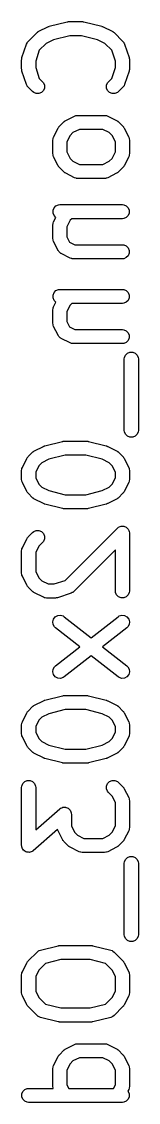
# Model space of a CAD drawing. Header units: inches. Extents: x 1.92 to 4.62, y -4.26 to -2.08.
# Drawn here: x 2.7783 to 2.8274, y -3.76 to -3.306 of the extents above; entities that cross this region are included whole.
import ezdxf

# ---------------------------------------------------------------- set-up
doc = ezdxf.new("R2010")
doc.units = ezdxf.units.IN
doc.header["$MEASUREMENT"] = 0
doc.layers.add('BLACK', color=250, linetype='CONTINUOUS')

msp = doc.modelspace()

# ---------------------------------------------------------------- linework, layer by layer
at = {"layer": 'BLACK', "linetype": 'CONTINUOUS'}
for p, q in [((2.7856, -3.31009), (2.78935, -3.30821)), ((2.78935, -3.30821), (2.78939, -3.3082)), ((2.78939, -3.3082), (2.7894, -3.30818)), ((2.7894, -3.30818), (2.78965, -3.3081)), ((2.78965, -3.3081), (2.78989, -3.30801)), ((2.78989, -3.30801), (2.78991, -3.30801)), ((2.78991, -3.30801), (2.78995, -3.30799)), ((2.78995, -3.30799), (2.79745, -3.30612)), ((2.79745, -3.30612), (2.79755, -3.3061)), ((2.79755, -3.3061), (2.79759, -3.30608)), ((2.79759, -3.30608), (2.79781, -3.30606)), ((2.79781, -3.30606), (2.79802, -3.30603)), ((2.79802, -3.30603), (2.79806, -3.30604)), ((2.79806, -3.30604), (2.79816, -3.30603)), ((2.79816, -3.30603), (2.80379, -3.30603)), ((2.80379, -3.30603), (2.80389, -3.30604)), ((2.80389, -3.30604), (2.80393, -3.30603)), ((2.80393, -3.30603), (2.80415, -3.30606)), ((2.80415, -3.30606), (2.80437, -3.30608)), ((2.80437, -3.30608), (2.80441, -3.3061)), ((2.80441, -3.3061), (2.80451, -3.30612)), ((2.80451, -3.30612), (2.812, -3.30799)), ((2.812, -3.30799), (2.81205, -3.30801)), ((2.81205, -3.30801), (2.81207, -3.30801)), ((2.81207, -3.30801), (2.81231, -3.3081)), ((2.81231, -3.3081), (2.81255, -3.30818)), ((2.81255, -3.30818), (2.81257, -3.3082)), ((2.81257, -3.3082), (2.81261, -3.30821)), ((2.81261, -3.30821), (2.81636, -3.31009)), ((2.78108, -3.31439), (2.78483, -3.31064)), ((2.78483, -3.31064), (2.78505, -3.31046)), ((2.78505, -3.31046), (2.78511, -3.3104)), ((2.78511, -3.3104), (2.78519, -3.31034)), ((2.78519, -3.31034), (2.78528, -3.31027)), ((2.78528, -3.31027), (2.78535, -3.31024)), ((2.78535, -3.31024), (2.7856, -3.31009)), ((2.7917, -3.31364), (2.78867, -3.31516)), ((2.79853, -3.31193), (2.7917, -3.31364)), ((2.80343, -3.31193), (2.79853, -3.31193)), ((2.81026, -3.31364), (2.80343, -3.31193)), ((2.81329, -3.31516), (2.81026, -3.31364)), ((2.81636, -3.31009), (2.81661, -3.31024)), ((2.81661, -3.31024), (2.81668, -3.31027)), ((2.81668, -3.31027), (2.81676, -3.31034)), ((2.81676, -3.31034), (2.81685, -3.3104)), ((2.81685, -3.3104), (2.8169, -3.31046)), ((2.8169, -3.31046), (2.81713, -3.31064)), ((2.81713, -3.31064), (2.82088, -3.31439)), ((2.77849, -3.32117), (2.78037, -3.31555)), ((2.78037, -3.31555), (2.7806, -3.31502)), ((2.7806, -3.31502), (2.78067, -3.31494)), ((2.78067, -3.31494), (2.78071, -3.31484)), ((2.78071, -3.31484), (2.78108, -3.31439)), ((2.78575, -3.31807), (2.78424, -3.32258)), ((2.78867, -3.31516), (2.78575, -3.31807)), ((2.81621, -3.31807), (2.81329, -3.31516)), ((2.81771, -3.32258), (2.81621, -3.31807)), ((2.82088, -3.31439), (2.82124, -3.31484)), ((2.82124, -3.31484), (2.82128, -3.31494)), ((2.82128, -3.31494), (2.82135, -3.31502)), ((2.82135, -3.31502), (2.82159, -3.31555)), ((2.82159, -3.31555), (2.82346, -3.32117)), ((2.77834, -3.3221), (2.77837, -3.32181)), ((2.77834, -3.32585), (2.77834, -3.3221)), ((2.77836, -3.32173), (2.77839, -3.32163)), ((2.77837, -3.32181), (2.77836, -3.32173)), ((2.77839, -3.32163), (2.7784, -3.32153)), ((2.7784, -3.32153), (2.77843, -3.32146)), ((2.77843, -3.32146), (2.77849, -3.32117)), ((2.78424, -3.32258), (2.78424, -3.32537)), ((2.81771, -3.32537), (2.81771, -3.32258)), ((2.82346, -3.32117), (2.82353, -3.32146)), ((2.82353, -3.32146), (2.82356, -3.32153)), ((2.82356, -3.32153), (2.82357, -3.32163)), ((2.82357, -3.32163), (2.82359, -3.32173)), ((2.82359, -3.32173), (2.82359, -3.32181)), ((2.82359, -3.32181), (2.82361, -3.3221)), ((2.82361, -3.3221), (2.82361, -3.32585)), ((2.77837, -3.32614), (2.77834, -3.32585)), ((2.77836, -3.32622), (2.77837, -3.32614)), ((2.77839, -3.32632), (2.77836, -3.32622)), ((2.7784, -3.32643), (2.77839, -3.32632)), ((2.77843, -3.3265), (2.7784, -3.32643)), ((2.77849, -3.32679), (2.77843, -3.3265)), ((2.78037, -3.33241), (2.77849, -3.32679)), ((2.78424, -3.32537), (2.78575, -3.32988)), ((2.81621, -3.32988), (2.81771, -3.32537)), ((2.82346, -3.32679), (2.82159, -3.33241)), ((2.82353, -3.3265), (2.82346, -3.32679)), ((2.82356, -3.32643), (2.82353, -3.3265)), ((2.82357, -3.32632), (2.82356, -3.32643)), ((2.82359, -3.32622), (2.82357, -3.32632)), ((2.82361, -3.32585), (2.82359, -3.32614)), ((2.82359, -3.32614), (2.82359, -3.32622)), ((2.78575, -3.32988), (2.78713, -3.33126)), ((2.78713, -3.33126), (2.7875, -3.33171)), ((2.7875, -3.33171), (2.78794, -3.33278)), ((2.81402, -3.33278), (2.81446, -3.33171)), ((2.81446, -3.33171), (2.81482, -3.33126)), ((2.81482, -3.33126), (2.81621, -3.32988)), ((2.7806, -3.33294), (2.78037, -3.33241)), ((2.78067, -3.33302), (2.7806, -3.33294)), ((2.78071, -3.33312), (2.78067, -3.33302)), ((2.78108, -3.33357), (2.78071, -3.33312)), ((2.78295, -3.33544), (2.78108, -3.33357)), ((2.7834, -3.33581), (2.78295, -3.33544)), ((2.78447, -3.33625), (2.7834, -3.33581)), ((2.78562, -3.33625), (2.78447, -3.33625)), ((2.78668, -3.33581), (2.78562, -3.33625)), ((2.7875, -3.33499), (2.78668, -3.33581)), ((2.78794, -3.33393), (2.7875, -3.33499)), ((2.78794, -3.33278), (2.78794, -3.33393)), ((2.81402, -3.33393), (2.81402, -3.33278)), ((2.81446, -3.33499), (2.81402, -3.33393)), ((2.81527, -3.33581), (2.81446, -3.33499)), ((2.81634, -3.33625), (2.81527, -3.33581)), ((2.81749, -3.33625), (2.81634, -3.33625)), ((2.81855, -3.33581), (2.81749, -3.33625)), ((2.819, -3.33544), (2.81855, -3.33581)), ((2.82088, -3.33357), (2.819, -3.33544)), ((2.82124, -3.33312), (2.82088, -3.33357)), ((2.82128, -3.33302), (2.82124, -3.33312)), ((2.82135, -3.33294), (2.82128, -3.33302)), ((2.82159, -3.33241), (2.82135, -3.33294)), ((2.79684, -3.34758), (2.80059, -3.34571)), ((2.80059, -3.34571), (2.80113, -3.3455)), ((2.80113, -3.3455), (2.80124, -3.34549)), ((2.80124, -3.34549), (2.80134, -3.34545)), ((2.80134, -3.34545), (2.80191, -3.3454)), ((2.80191, -3.3454), (2.81316, -3.3454)), ((2.81316, -3.3454), (2.81374, -3.34545)), ((2.81374, -3.34545), (2.81384, -3.34549)), ((2.81384, -3.34549), (2.81394, -3.3455)), ((2.81394, -3.3455), (2.81448, -3.34571)), ((2.81448, -3.34571), (2.81823, -3.34758)), ((2.7939, -3.35038), (2.79396, -3.35029)), ((2.79396, -3.35029), (2.79402, -3.35024)), ((2.79402, -3.35024), (2.7942, -3.35001)), ((2.7942, -3.35001), (2.79608, -3.34814)), ((2.79608, -3.34814), (2.7963, -3.34795)), ((2.7963, -3.34795), (2.79635, -3.34789)), ((2.79635, -3.34789), (2.79644, -3.34784)), ((2.79644, -3.34784), (2.79652, -3.34777)), ((2.79652, -3.34777), (2.7966, -3.34774)), ((2.7966, -3.34774), (2.79684, -3.34758)), ((2.81823, -3.34758), (2.81848, -3.34774)), ((2.81848, -3.34774), (2.81855, -3.34777)), ((2.81855, -3.34777), (2.81863, -3.34784)), ((2.81863, -3.34784), (2.81872, -3.34789)), ((2.81872, -3.34789), (2.81877, -3.34795)), ((2.81877, -3.34795), (2.819, -3.34814)), ((2.819, -3.34814), (2.82088, -3.35001)), ((2.82088, -3.35001), (2.82106, -3.35024)), ((2.82106, -3.35024), (2.82112, -3.35029)), ((2.82112, -3.35029), (2.82118, -3.35038)), ((2.79157, -3.35507), (2.79177, -3.35453)), ((2.79177, -3.35453), (2.79365, -3.35078)), ((2.79365, -3.35078), (2.79381, -3.35053)), ((2.79381, -3.35053), (2.79384, -3.35046)), ((2.79384, -3.35046), (2.7939, -3.35038)), ((2.79872, -3.35385), (2.79737, -3.35655)), ((2.79991, -3.35265), (2.79872, -3.35385)), ((2.80261, -3.3513), (2.79991, -3.35265)), ((2.81247, -3.3513), (2.80261, -3.3513)), ((2.81516, -3.35265), (2.81247, -3.3513)), ((2.81636, -3.35385), (2.81516, -3.35265)), ((2.81771, -3.35655), (2.81636, -3.35385)), ((2.82118, -3.35038), (2.82124, -3.35046)), ((2.82124, -3.35046), (2.82127, -3.35053)), ((2.82127, -3.35053), (2.82143, -3.35078)), ((2.82143, -3.35078), (2.8233, -3.35453)), ((2.8233, -3.35453), (2.82351, -3.35507)), ((2.79146, -3.35585), (2.79152, -3.35527)), ((2.79146, -3.36147), (2.79146, -3.35585)), ((2.79152, -3.35527), (2.79156, -3.35518)), ((2.79156, -3.35518), (2.79157, -3.35507)), ((2.79737, -3.35655), (2.79737, -3.36078)), ((2.81771, -3.36078), (2.81771, -3.35655)), ((2.82351, -3.35507), (2.82352, -3.35518)), ((2.82352, -3.35518), (2.82356, -3.35527)), ((2.82356, -3.35527), (2.82361, -3.35585)), ((2.82361, -3.35585), (2.82361, -3.36147)), ((2.79152, -3.36205), (2.79146, -3.36147)), ((2.79156, -3.36215), (2.79152, -3.36205)), ((2.79157, -3.36225), (2.79156, -3.36215)), ((2.79177, -3.36279), (2.79157, -3.36225)), ((2.79365, -3.36654), (2.79177, -3.36279)), ((2.79737, -3.36078), (2.79872, -3.36347)), ((2.79872, -3.36347), (2.79991, -3.36467)), ((2.81516, -3.36467), (2.81636, -3.36347)), ((2.81636, -3.36347), (2.81771, -3.36078)), ((2.8233, -3.36279), (2.82143, -3.36654)), ((2.82351, -3.36225), (2.8233, -3.36279)), ((2.82352, -3.36215), (2.82351, -3.36225)), ((2.82356, -3.36205), (2.82352, -3.36215)), ((2.82361, -3.36147), (2.82356, -3.36205)), ((2.79381, -3.36679), (2.79365, -3.36654)), ((2.79384, -3.36686), (2.79381, -3.36679)), ((2.7939, -3.36694), (2.79384, -3.36686)), ((2.79396, -3.36703), (2.7939, -3.36694)), ((2.79402, -3.36708), (2.79396, -3.36703)), ((2.7942, -3.36731), (2.79402, -3.36708)), ((2.79608, -3.36919), (2.7942, -3.36731)), ((2.79991, -3.36467), (2.80261, -3.36602)), ((2.80261, -3.36602), (2.81247, -3.36602)), ((2.81247, -3.36602), (2.81516, -3.36467)), ((2.82088, -3.36731), (2.819, -3.36919)), ((2.82106, -3.36708), (2.82088, -3.36731)), ((2.82112, -3.36703), (2.82106, -3.36708)), ((2.82118, -3.36694), (2.82112, -3.36703)), ((2.82124, -3.36686), (2.82118, -3.36694)), ((2.82127, -3.36679), (2.82124, -3.36686)), ((2.82143, -3.36654), (2.82127, -3.36679)), ((2.7963, -3.36937), (2.79608, -3.36919)), ((2.79635, -3.36943), (2.7963, -3.36937)), ((2.79644, -3.36949), (2.79635, -3.36943)), ((2.79652, -3.36955), (2.79644, -3.36949)), ((2.7966, -3.36958), (2.79652, -3.36955)), ((2.79684, -3.36974), (2.7966, -3.36958)), ((2.80059, -3.37161), (2.79684, -3.36974)), ((2.80113, -3.37182), (2.80059, -3.37161)), ((2.80124, -3.37183), (2.80113, -3.37182)), ((2.80134, -3.37187), (2.80124, -3.37183)), ((2.80191, -3.37193), (2.80134, -3.37187)), ((2.81316, -3.37193), (2.80191, -3.37193)), ((2.81374, -3.37187), (2.81316, -3.37193)), ((2.81384, -3.37183), (2.81374, -3.37187)), ((2.81394, -3.37182), (2.81384, -3.37183)), ((2.81448, -3.37161), (2.81394, -3.37182)), ((2.81823, -3.36974), (2.81448, -3.37161)), ((2.81848, -3.36958), (2.81823, -3.36974)), ((2.81855, -3.36955), (2.81848, -3.36958)), ((2.81863, -3.36949), (2.81855, -3.36955)), ((2.81872, -3.36943), (2.81863, -3.36949)), ((2.81877, -3.36937), (2.81872, -3.36943)), ((2.819, -3.36919), (2.81877, -3.36937)), ((2.79152, -3.38527), (2.79196, -3.38421)), ((2.79152, -3.38642), (2.79152, -3.38527)), ((2.79196, -3.38749), (2.79152, -3.38642)), ((2.79196, -3.38421), (2.79277, -3.38339)), ((2.79277, -3.38339), (2.79384, -3.38295)), ((2.79384, -3.38295), (2.79442, -3.38289)), ((2.79442, -3.38289), (2.82066, -3.38289)), ((2.82066, -3.38289), (2.82124, -3.38295)), ((2.82124, -3.38295), (2.8223, -3.38339)), ((2.8223, -3.38339), (2.82312, -3.38421)), ((2.82312, -3.38421), (2.82356, -3.38527)), ((2.82356, -3.38642), (2.82312, -3.38749)), ((2.82356, -3.38527), (2.82356, -3.38642)), ((2.79146, -3.39147), (2.79152, -3.39089)), ((2.79152, -3.39089), (2.79156, -3.3908)), ((2.79156, -3.3908), (2.79157, -3.39069)), ((2.79157, -3.39069), (2.79177, -3.39015)), ((2.79177, -3.39015), (2.79272, -3.38825)), ((2.79272, -3.38825), (2.79196, -3.38749)), ((2.79872, -3.38947), (2.79737, -3.39217)), ((2.79939, -3.3888), (2.79872, -3.38947)), ((2.82066, -3.3888), (2.79939, -3.3888)), ((2.82124, -3.38874), (2.82066, -3.3888)), ((2.8223, -3.3883), (2.82124, -3.38874)), ((2.82312, -3.38749), (2.8223, -3.3883)), ((2.79146, -3.39709), (2.79146, -3.39147)), ((2.79737, -3.39217), (2.79737, -3.3964)), ((2.79152, -3.39767), (2.79146, -3.39709)), ((2.79156, -3.39777), (2.79152, -3.39767)), ((2.79157, -3.39787), (2.79156, -3.39777)), ((2.79177, -3.39841), (2.79157, -3.39787)), ((2.79365, -3.40216), (2.79177, -3.39841)), ((2.79737, -3.3964), (2.79849, -3.39864)), ((2.79849, -3.39864), (2.80074, -3.39977)), ((2.80074, -3.39977), (2.82066, -3.39977)), ((2.82066, -3.39977), (2.82124, -3.39982)), ((2.82124, -3.39982), (2.8223, -3.40026)), ((2.8223, -3.40026), (2.82312, -3.40108)), ((2.79371, -3.40226), (2.79365, -3.40216)), ((2.79372, -3.40231), (2.79371, -3.40226)), ((2.79377, -3.40236), (2.79372, -3.40231)), ((2.79396, -3.40265), (2.79377, -3.40236)), ((2.79424, -3.4029), (2.79396, -3.40265)), ((2.79448, -3.40318), (2.79424, -3.4029)), ((2.79477, -3.40336), (2.79448, -3.40318)), ((2.79483, -3.40341), (2.79477, -3.40336)), ((2.79487, -3.40342), (2.79483, -3.40341)), ((2.79497, -3.40348), (2.79487, -3.40342)), ((2.79872, -3.40536), (2.79497, -3.40348)), ((2.82312, -3.40436), (2.8223, -3.40517)), ((2.82312, -3.40108), (2.82356, -3.40214)), ((2.82356, -3.40329), (2.82312, -3.40436)), ((2.82356, -3.40214), (2.82356, -3.40329)), ((2.79926, -3.40557), (2.79872, -3.40536)), ((2.79937, -3.40557), (2.79926, -3.40557)), ((2.79946, -3.40561), (2.79937, -3.40557)), ((2.80004, -3.40567), (2.79946, -3.40561)), ((2.82066, -3.40567), (2.80004, -3.40567)), ((2.82124, -3.40561), (2.82066, -3.40567)), ((2.8223, -3.40517), (2.82124, -3.40561)), ((2.79152, -3.42089), (2.79196, -3.41983)), ((2.79152, -3.42204), (2.79152, -3.42089)), ((2.79196, -3.42311), (2.79152, -3.42204)), ((2.79196, -3.41983), (2.79277, -3.41901)), ((2.79277, -3.41901), (2.79384, -3.41857)), ((2.79384, -3.41857), (2.79442, -3.41851)), ((2.79442, -3.41851), (2.82066, -3.41851)), ((2.82066, -3.41851), (2.82124, -3.41857)), ((2.82124, -3.41857), (2.8223, -3.41901)), ((2.8223, -3.41901), (2.82312, -3.41983)), ((2.82312, -3.41983), (2.82356, -3.42089)), ((2.82356, -3.42204), (2.82312, -3.42311)), ((2.82356, -3.42089), (2.82356, -3.42204)), ((2.79146, -3.42709), (2.79152, -3.42651)), ((2.79146, -3.43271), (2.79146, -3.42709)), ((2.79152, -3.42651), (2.79156, -3.42642)), ((2.79156, -3.42642), (2.79157, -3.42631)), ((2.79157, -3.42631), (2.79177, -3.42577)), ((2.79177, -3.42577), (2.79272, -3.42387)), ((2.79272, -3.42387), (2.79196, -3.42311)), ((2.79872, -3.42509), (2.79737, -3.42779)), ((2.79939, -3.42442), (2.79872, -3.42509)), ((2.82066, -3.42442), (2.79939, -3.42442)), ((2.82124, -3.42436), (2.82066, -3.42442)), ((2.8223, -3.42392), (2.82124, -3.42436)), ((2.82312, -3.42311), (2.8223, -3.42392)), ((2.79737, -3.42779), (2.79737, -3.43202)), ((2.79737, -3.43202), (2.79849, -3.43426)), ((2.79152, -3.43329), (2.79146, -3.43271)), ((2.79156, -3.43339), (2.79152, -3.43329)), ((2.79157, -3.43349), (2.79156, -3.43339)), ((2.79177, -3.43404), (2.79157, -3.43349)), ((2.79365, -3.43778), (2.79177, -3.43404)), ((2.79849, -3.43426), (2.80074, -3.43539)), ((2.80074, -3.43539), (2.82066, -3.43539)), ((2.82066, -3.43539), (2.82124, -3.43544)), ((2.82124, -3.43544), (2.8223, -3.43588)), ((2.8223, -3.43588), (2.82312, -3.4367)), ((2.79371, -3.43788), (2.79365, -3.43778)), ((2.79372, -3.43793), (2.79371, -3.43788)), ((2.79377, -3.43798), (2.79372, -3.43793)), ((2.79396, -3.43827), (2.79377, -3.43798)), ((2.79424, -3.43852), (2.79396, -3.43827)), ((2.79448, -3.4388), (2.79424, -3.43852)), ((2.79477, -3.43898), (2.79448, -3.4388)), ((2.79483, -3.43903), (2.79477, -3.43898)), ((2.79487, -3.43904), (2.79483, -3.43903)), ((2.79497, -3.43911), (2.79487, -3.43904)), ((2.79872, -3.44098), (2.79497, -3.43911)), ((2.79926, -3.44119), (2.79872, -3.44098)), ((2.8223, -3.44079), (2.82124, -3.44123)), ((2.82312, -3.43998), (2.8223, -3.44079)), ((2.82312, -3.4367), (2.82356, -3.43776)), ((2.82356, -3.43891), (2.82312, -3.43998)), ((2.82356, -3.43776), (2.82356, -3.43891)), ((2.79937, -3.44119), (2.79926, -3.44119)), ((2.79946, -3.44123), (2.79937, -3.44119)), ((2.80004, -3.44129), (2.79946, -3.44123)), ((2.82066, -3.44129), (2.80004, -3.44129)), ((2.82124, -3.44123), (2.82066, -3.44129)), ((2.82196, -3.44607), (2.82277, -3.44526)), ((2.82277, -3.44526), (2.82384, -3.44482)), ((2.82384, -3.44482), (2.82499, -3.44482)), ((2.82499, -3.44482), (2.82605, -3.44526)), ((2.82605, -3.44526), (2.82687, -3.44607)), ((2.82146, -3.44771), (2.82152, -3.44714)), ((2.82146, -3.47771), (2.82146, -3.44771)), ((2.82152, -3.44714), (2.82196, -3.44607)), ((2.82687, -3.44607), (2.82731, -3.44714)), ((2.82731, -3.44714), (2.82736, -3.44771)), ((2.82736, -3.44771), (2.82736, -3.47771)), ((2.82152, -3.47829), (2.82146, -3.47771)), ((2.82196, -3.47935), (2.82152, -3.47829)), ((2.82277, -3.48016), (2.82196, -3.47935)), ((2.82384, -3.4806), (2.82277, -3.48016)), ((2.82499, -3.4806), (2.82384, -3.4806)), ((2.82605, -3.48016), (2.82499, -3.4806)), ((2.82687, -3.47935), (2.82605, -3.48016)), ((2.82731, -3.47829), (2.82687, -3.47935)), ((2.82736, -3.47771), (2.82731, -3.47829)), ((2.78332, -3.48657), (2.7834, -3.4865)), ((2.7834, -3.4865), (2.78347, -3.48647)), ((2.78347, -3.48647), (2.78372, -3.48632)), ((2.78372, -3.48632), (2.78747, -3.48444)), ((2.78747, -3.48444), (2.78751, -3.48443)), ((2.78751, -3.48443), (2.78753, -3.48441)), ((2.78753, -3.48441), (2.78777, -3.48433)), ((2.78777, -3.48433), (2.78801, -3.48423)), ((2.78801, -3.48423), (2.78803, -3.48423)), ((2.78803, -3.48423), (2.78808, -3.48422)), ((2.78808, -3.48422), (2.79557, -3.48234)), ((2.79557, -3.48234), (2.79567, -3.48233)), ((2.79567, -3.48233), (2.79571, -3.48231)), ((2.79571, -3.48231), (2.79593, -3.48229)), ((2.79593, -3.48229), (2.79615, -3.48226)), ((2.79615, -3.48226), (2.79619, -3.48227)), ((2.79619, -3.48227), (2.79629, -3.48226)), ((2.79629, -3.48226), (2.80566, -3.48226)), ((2.80566, -3.48226), (2.80576, -3.48227)), ((2.80576, -3.48227), (2.80581, -3.48226)), ((2.80581, -3.48226), (2.80602, -3.48229)), ((2.80602, -3.48229), (2.80624, -3.48231)), ((2.80624, -3.48231), (2.80628, -3.48233)), ((2.80628, -3.48233), (2.80638, -3.48234)), ((2.80638, -3.48234), (2.81388, -3.48422)), ((2.81388, -3.48422), (2.81392, -3.48423)), ((2.81392, -3.48423), (2.81394, -3.48423)), ((2.81394, -3.48423), (2.81418, -3.48433)), ((2.81418, -3.48433), (2.81442, -3.48441)), ((2.81442, -3.48441), (2.81444, -3.48443)), ((2.81444, -3.48443), (2.81448, -3.48444)), ((2.81448, -3.48444), (2.81823, -3.48632)), ((2.81823, -3.48632), (2.81848, -3.48647)), ((2.81848, -3.48647), (2.81855, -3.4865)), ((2.81855, -3.4865), (2.81863, -3.48657)), ((2.77865, -3.49326), (2.78053, -3.48951)), ((2.78053, -3.48951), (2.78068, -3.48926)), ((2.78068, -3.48926), (2.78071, -3.48919)), ((2.78071, -3.48919), (2.78078, -3.48911)), ((2.78078, -3.48911), (2.78083, -3.48902)), ((2.78083, -3.48902), (2.78089, -3.48897)), ((2.78089, -3.48897), (2.78108, -3.48874)), ((2.78108, -3.48874), (2.78295, -3.48687)), ((2.78295, -3.48687), (2.78318, -3.48668)), ((2.78318, -3.48668), (2.78323, -3.48662)), ((2.78323, -3.48662), (2.78332, -3.48657)), ((2.78982, -3.48987), (2.78679, -3.49138)), ((2.79665, -3.48816), (2.78982, -3.48987)), ((2.8053, -3.48816), (2.79665, -3.48816)), ((2.81213, -3.48987), (2.8053, -3.48816)), ((2.81516, -3.49138), (2.81213, -3.48987)), ((2.81863, -3.48657), (2.81872, -3.48662)), ((2.81872, -3.48662), (2.81877, -3.48668)), ((2.81877, -3.48668), (2.819, -3.48687)), ((2.819, -3.48687), (2.82088, -3.48874)), ((2.82088, -3.48874), (2.82106, -3.48897)), ((2.82106, -3.48897), (2.82112, -3.48902)), ((2.82112, -3.48902), (2.82118, -3.48911)), ((2.82118, -3.48911), (2.82124, -3.48919)), ((2.82124, -3.48919), (2.82127, -3.48926)), ((2.82127, -3.48926), (2.82143, -3.48951)), ((2.82143, -3.48951), (2.8233, -3.49326)), ((2.77834, -3.49458), (2.7784, -3.49401)), ((2.77834, -3.49833), (2.77834, -3.49458)), ((2.7784, -3.49401), (2.77844, -3.49391)), ((2.77844, -3.4938), (2.77865, -3.49326)), ((2.77844, -3.49391), (2.77844, -3.4938)), ((2.78559, -3.49258), (2.78424, -3.49528)), ((2.78424, -3.49528), (2.78424, -3.49763)), ((2.78679, -3.49138), (2.78559, -3.49258)), ((2.81636, -3.49258), (2.81516, -3.49138)), ((2.81771, -3.49528), (2.81636, -3.49258)), ((2.81771, -3.49763), (2.81771, -3.49528)), ((2.8233, -3.49326), (2.82351, -3.4938)), ((2.82351, -3.4938), (2.82352, -3.49391)), ((2.82352, -3.49391), (2.82356, -3.49401)), ((2.82356, -3.49401), (2.82361, -3.49458)), ((2.82361, -3.49458), (2.82361, -3.49833)), ((2.7784, -3.49891), (2.77834, -3.49833)), ((2.77844, -3.49901), (2.7784, -3.49891)), ((2.77844, -3.49911), (2.77844, -3.49901)), ((2.77865, -3.49965), (2.77844, -3.49911)), ((2.78053, -3.5034), (2.77865, -3.49965)), ((2.78424, -3.49763), (2.78559, -3.50033)), ((2.81636, -3.50033), (2.81771, -3.49763)), ((2.8233, -3.49965), (2.82143, -3.5034)), ((2.82351, -3.49911), (2.8233, -3.49965)), ((2.82352, -3.49901), (2.82351, -3.49911)), ((2.82356, -3.49891), (2.82352, -3.49901)), ((2.82361, -3.49833), (2.82356, -3.49891)), ((2.78068, -3.50365), (2.78053, -3.5034)), ((2.78071, -3.50372), (2.78068, -3.50365)), ((2.78078, -3.5038), (2.78071, -3.50372)), ((2.78083, -3.50389), (2.78078, -3.5038)), ((2.78089, -3.50394), (2.78083, -3.50389)), ((2.78108, -3.50417), (2.78089, -3.50394)), ((2.78295, -3.50604), (2.78108, -3.50417)), ((2.78559, -3.50033), (2.78679, -3.50153)), ((2.78679, -3.50153), (2.78982, -3.50304)), ((2.78982, -3.50304), (2.79665, -3.50475)), ((2.8053, -3.50475), (2.81213, -3.50304)), ((2.81213, -3.50304), (2.81516, -3.50153)), ((2.81516, -3.50153), (2.81636, -3.50033)), ((2.82088, -3.50417), (2.819, -3.50604)), ((2.82106, -3.50394), (2.82088, -3.50417)), ((2.82112, -3.50389), (2.82106, -3.50394)), ((2.82118, -3.5038), (2.82112, -3.50389)), ((2.82124, -3.50372), (2.82118, -3.5038)), ((2.82127, -3.50365), (2.82124, -3.50372)), ((2.82143, -3.5034), (2.82127, -3.50365)), ((2.78318, -3.50623), (2.78295, -3.50604)), ((2.78323, -3.50629), (2.78318, -3.50623)), ((2.78332, -3.50634), (2.78323, -3.50629)), ((2.7834, -3.50641), (2.78332, -3.50634)), ((2.78347, -3.50644), (2.7834, -3.50641)), ((2.78372, -3.5066), (2.78347, -3.50644)), ((2.78747, -3.50847), (2.78372, -3.5066)), ((2.78751, -3.50849), (2.78747, -3.50847)), ((2.78753, -3.5085), (2.78751, -3.50849)), ((2.78777, -3.50859), (2.78753, -3.5085)), ((2.78801, -3.50868), (2.78777, -3.50859)), ((2.78803, -3.50868), (2.78801, -3.50868)), ((2.78808, -3.5087), (2.78803, -3.50868)), ((2.79557, -3.51057), (2.78808, -3.5087)), ((2.79665, -3.50475), (2.8053, -3.50475)), ((2.81388, -3.5087), (2.80638, -3.51057)), ((2.81392, -3.50868), (2.81388, -3.5087)), ((2.81394, -3.50868), (2.81392, -3.50868)), ((2.81418, -3.50859), (2.81394, -3.50868)), ((2.81442, -3.5085), (2.81418, -3.50859)), ((2.81444, -3.50849), (2.81442, -3.5085)), ((2.81448, -3.50847), (2.81444, -3.50849)), ((2.81823, -3.5066), (2.81448, -3.50847)), ((2.81848, -3.50644), (2.81823, -3.5066)), ((2.81855, -3.50641), (2.81848, -3.50644)), ((2.81863, -3.50634), (2.81855, -3.50641)), ((2.81872, -3.50629), (2.81863, -3.50634)), ((2.81877, -3.50623), (2.81872, -3.50629)), ((2.819, -3.50604), (2.81877, -3.50623)), ((2.79567, -3.51058), (2.79557, -3.51057)), ((2.79571, -3.5106), (2.79567, -3.51058)), ((2.79593, -3.51062), (2.79571, -3.5106)), ((2.79615, -3.51065), (2.79593, -3.51062)), ((2.79619, -3.51065), (2.79615, -3.51065)), ((2.79629, -3.51066), (2.79619, -3.51065)), ((2.80566, -3.51066), (2.79629, -3.51066)), ((2.80576, -3.51065), (2.80566, -3.51066)), ((2.80581, -3.51065), (2.80576, -3.51065)), ((2.80602, -3.51062), (2.80581, -3.51065)), ((2.80624, -3.5106), (2.80602, -3.51062)), ((2.80628, -3.51058), (2.80624, -3.5106)), ((2.80638, -3.51057), (2.80628, -3.51058)), ((2.81902, -3.51837), (2.81977, -3.51806)), ((2.81977, -3.51806), (2.82009, -3.51793)), ((2.82009, -3.51793), (2.82124, -3.51793)), ((2.82124, -3.51793), (2.8223, -3.51837)), ((2.78078, -3.52286), (2.78083, -3.52277)), ((2.78083, -3.52277), (2.78089, -3.52272)), ((2.78089, -3.52272), (2.78108, -3.52249)), ((2.78108, -3.52249), (2.78295, -3.52062)), ((2.78295, -3.52062), (2.7834, -3.52025)), ((2.7834, -3.52025), (2.78447, -3.51981)), ((2.78447, -3.51981), (2.78562, -3.51981)), ((2.78562, -3.51981), (2.78668, -3.52025)), ((2.78668, -3.52025), (2.7875, -3.52106)), ((2.7875, -3.52106), (2.78794, -3.52213)), ((2.78794, -3.52213), (2.78794, -3.52328)), ((2.79657, -3.54074), (2.81857, -3.51874)), ((2.81857, -3.51874), (2.81902, -3.51837)), ((2.8223, -3.51837), (2.82312, -3.51919)), ((2.82312, -3.51919), (2.82337, -3.51981)), ((2.82337, -3.51981), (2.82356, -3.52025)), ((2.82356, -3.52025), (2.82361, -3.52083)), ((2.82361, -3.52083), (2.82361, -3.5452)), ((2.77844, -3.52755), (2.77865, -3.52701)), ((2.77865, -3.52701), (2.78053, -3.52326)), ((2.78053, -3.52326), (2.78068, -3.52301)), ((2.78068, -3.52301), (2.78071, -3.52294)), ((2.78071, -3.52294), (2.78078, -3.52286)), ((2.78559, -3.52633), (2.78424, -3.52902)), ((2.78713, -3.52479), (2.78559, -3.52633)), ((2.7875, -3.52434), (2.78713, -3.52479)), ((2.78794, -3.52328), (2.7875, -3.52434)), ((2.77834, -3.52833), (2.7784, -3.52775)), ((2.77834, -3.5377), (2.77834, -3.52833)), ((2.7784, -3.52775), (2.77844, -3.52765)), ((2.77844, -3.52765), (2.77844, -3.52755)), ((2.78424, -3.52902), (2.78424, -3.537)), ((2.81771, -3.52796), (2.80025, -3.54541)), ((2.81771, -3.5452), (2.81771, -3.52796)), ((2.7784, -3.53828), (2.77834, -3.5377)), ((2.77844, -3.53838), (2.7784, -3.53828)), ((2.77844, -3.53848), (2.77844, -3.53838)), ((2.77865, -3.53902), (2.77844, -3.53848)), ((2.78053, -3.54277), (2.77865, -3.53902)), ((2.78424, -3.537), (2.78559, -3.5397)), ((2.78559, -3.5397), (2.78679, -3.5409)), ((2.78679, -3.5409), (2.78949, -3.54225)), ((2.79206, -3.54225), (2.79657, -3.54074)), ((2.78068, -3.54302), (2.78053, -3.54277)), ((2.78071, -3.54309), (2.78068, -3.54302)), ((2.78078, -3.54317), (2.78071, -3.54309)), ((2.78083, -3.54326), (2.78078, -3.54317)), ((2.78089, -3.54331), (2.78083, -3.54326)), ((2.78108, -3.54354), (2.78089, -3.54331)), ((2.78295, -3.54541), (2.78108, -3.54354)), ((2.78318, -3.5456), (2.78295, -3.54541)), ((2.78949, -3.54225), (2.79206, -3.54225)), ((2.80025, -3.54541), (2.79981, -3.54578)), ((2.81777, -3.54578), (2.81771, -3.5452)), ((2.82361, -3.5452), (2.82356, -3.54578)), ((2.78323, -3.54566), (2.78318, -3.5456)), ((2.78332, -3.54571), (2.78323, -3.54566)), ((2.7834, -3.54578), (2.78332, -3.54571)), ((2.78347, -3.54581), (2.7834, -3.54578)), ((2.78372, -3.54597), (2.78347, -3.54581)), ((2.78747, -3.54784), (2.78372, -3.54597)), ((2.78801, -3.54805), (2.78747, -3.54784)), ((2.78812, -3.54806), (2.78801, -3.54805)), ((2.78822, -3.5481), (2.78812, -3.54806)), ((2.78879, -3.54815), (2.78822, -3.5481)), ((2.79254, -3.54815), (2.78879, -3.54815)), ((2.79283, -3.54812), (2.79254, -3.54815)), ((2.79291, -3.54813), (2.79283, -3.54812)), ((2.79301, -3.54811), (2.79291, -3.54813)), ((2.79312, -3.5481), (2.79301, -3.54811)), ((2.79319, -3.54807), (2.79312, -3.5481)), ((2.79347, -3.548), (2.79319, -3.54807)), ((2.7991, -3.54613), (2.79347, -3.548)), ((2.79963, -3.54589), (2.7991, -3.54613)), ((2.79971, -3.54582), (2.79963, -3.54589)), ((2.79981, -3.54578), (2.79971, -3.54582)), ((2.81821, -3.54684), (2.81777, -3.54578)), ((2.81902, -3.54766), (2.81821, -3.54684)), ((2.82009, -3.5481), (2.81902, -3.54766)), ((2.82124, -3.5481), (2.82009, -3.5481)), ((2.8223, -3.54766), (2.82124, -3.5481)), ((2.82312, -3.54684), (2.8223, -3.54766)), ((2.82356, -3.54578), (2.82312, -3.54684)), ((2.79147, -3.5581), (2.79178, -3.55699)), ((2.79161, -3.55924), (2.79147, -3.5581)), ((2.79178, -3.55699), (2.79249, -3.55608)), ((2.79249, -3.55608), (2.7935, -3.55552)), ((2.7935, -3.55552), (2.79464, -3.55538)), ((2.79464, -3.55538), (2.79575, -3.55569)), ((2.79575, -3.55569), (2.79624, -3.556)), ((2.79624, -3.556), (2.80754, -3.56488)), ((2.80754, -3.56488), (2.81884, -3.556)), ((2.81884, -3.556), (2.81933, -3.55569)), ((2.81933, -3.55569), (2.82044, -3.55538)), ((2.82044, -3.55538), (2.82158, -3.55552)), ((2.82158, -3.55552), (2.82258, -3.55608)), ((2.82258, -3.55608), (2.8233, -3.55699)), ((2.8233, -3.55699), (2.82361, -3.5581)), ((2.82361, -3.5581), (2.82347, -3.55924)), ((2.79217, -3.56025), (2.79161, -3.55924)), ((2.79259, -3.56065), (2.79217, -3.56025)), ((2.80276, -3.56864), (2.79259, -3.56065)), ((2.82249, -3.56065), (2.81232, -3.56864)), ((2.8229, -3.56025), (2.82249, -3.56065)), ((2.82347, -3.55924), (2.8229, -3.56025)), ((2.79259, -3.57662), (2.80276, -3.56864)), ((2.80754, -3.57239), (2.79624, -3.58127)), ((2.81884, -3.58127), (2.80754, -3.57239)), ((2.81232, -3.56864), (2.82249, -3.57662)), ((2.79161, -3.57803), (2.79217, -3.57703)), ((2.79217, -3.57703), (2.79259, -3.57662)), ((2.82249, -3.57662), (2.8229, -3.57703)), ((2.8229, -3.57703), (2.82347, -3.57803)), ((2.79147, -3.57917), (2.79161, -3.57803)), ((2.79178, -3.58028), (2.79147, -3.57917)), ((2.79249, -3.58119), (2.79178, -3.58028)), ((2.7935, -3.58175), (2.79249, -3.58119)), ((2.79464, -3.58189), (2.7935, -3.58175)), ((2.79575, -3.58158), (2.79464, -3.58189)), ((2.79624, -3.58127), (2.79575, -3.58158)), ((2.81933, -3.58158), (2.81884, -3.58127)), ((2.82044, -3.58189), (2.81933, -3.58158)), ((2.82158, -3.58175), (2.82044, -3.58189)), ((2.82258, -3.58119), (2.82158, -3.58175)), ((2.8233, -3.58028), (2.82258, -3.58119)), ((2.82361, -3.57917), (2.8233, -3.58028)), ((2.82347, -3.57803), (2.82361, -3.57917)), ((2.78808, -3.59108), (2.79557, -3.58921)), ((2.79557, -3.58921), (2.79567, -3.58919)), ((2.79567, -3.58919), (2.79571, -3.58917)), ((2.79571, -3.58917), (2.79593, -3.58915)), ((2.79593, -3.58915), (2.79615, -3.58912)), ((2.79615, -3.58912), (2.79619, -3.58913)), ((2.79619, -3.58913), (2.79629, -3.58912)), ((2.79629, -3.58912), (2.80566, -3.58912)), ((2.80566, -3.58912), (2.80576, -3.58913)), ((2.80576, -3.58913), (2.80581, -3.58912)), ((2.80581, -3.58912), (2.80602, -3.58915)), ((2.80602, -3.58915), (2.80624, -3.58917)), ((2.80624, -3.58917), (2.80628, -3.58919)), ((2.80628, -3.58919), (2.80638, -3.58921)), ((2.80638, -3.58921), (2.81388, -3.59108)), ((2.78108, -3.59561), (2.78295, -3.59373)), ((2.78295, -3.59373), (2.78318, -3.59355)), ((2.78318, -3.59355), (2.78323, -3.59349)), ((2.78323, -3.59349), (2.78332, -3.59343)), ((2.78332, -3.59343), (2.7834, -3.59336)), ((2.7834, -3.59336), (2.78347, -3.59333)), ((2.78347, -3.59333), (2.78372, -3.59318)), ((2.78372, -3.59318), (2.78747, -3.5913)), ((2.78747, -3.5913), (2.78751, -3.59129)), ((2.78751, -3.59129), (2.78753, -3.59127)), ((2.78753, -3.59127), (2.78777, -3.59119)), ((2.78777, -3.59119), (2.78801, -3.5911)), ((2.78801, -3.5911), (2.78803, -3.5911)), ((2.78803, -3.5911), (2.78808, -3.59108)), ((2.79665, -3.59502), (2.78982, -3.59673)), ((2.8053, -3.59502), (2.79665, -3.59502)), ((2.81213, -3.59673), (2.8053, -3.59502)), ((2.81388, -3.59108), (2.81392, -3.5911)), ((2.81392, -3.5911), (2.81394, -3.5911)), ((2.81394, -3.5911), (2.81418, -3.59119)), ((2.81418, -3.59119), (2.81442, -3.59127)), ((2.81442, -3.59127), (2.81444, -3.59129)), ((2.81444, -3.59129), (2.81448, -3.5913)), ((2.81448, -3.5913), (2.81823, -3.59318)), ((2.81823, -3.59318), (2.81848, -3.59333)), ((2.81848, -3.59333), (2.81855, -3.59336)), ((2.81855, -3.59336), (2.81863, -3.59343)), ((2.81863, -3.59343), (2.81872, -3.59349)), ((2.81872, -3.59349), (2.81877, -3.59355)), ((2.81877, -3.59355), (2.819, -3.59373)), ((2.819, -3.59373), (2.82088, -3.59561)), ((2.77865, -3.60012), (2.78053, -3.59637)), ((2.78053, -3.59637), (2.78068, -3.59613)), ((2.78068, -3.59613), (2.78071, -3.59605)), ((2.78071, -3.59605), (2.78078, -3.59597)), ((2.78078, -3.59597), (2.78083, -3.59588)), ((2.78083, -3.59588), (2.78089, -3.59583)), ((2.78089, -3.59583), (2.78108, -3.59561)), ((2.78559, -3.59944), (2.78424, -3.60214)), ((2.78679, -3.59825), (2.78559, -3.59944)), ((2.78982, -3.59673), (2.78679, -3.59825)), ((2.81516, -3.59825), (2.81213, -3.59673)), ((2.81636, -3.59944), (2.81516, -3.59825)), ((2.81771, -3.60214), (2.81636, -3.59944)), ((2.82088, -3.59561), (2.82106, -3.59583)), ((2.82106, -3.59583), (2.82112, -3.59588)), ((2.82112, -3.59588), (2.82118, -3.59597)), ((2.82118, -3.59597), (2.82124, -3.59605)), ((2.82124, -3.59605), (2.82127, -3.59613)), ((2.82127, -3.59613), (2.82143, -3.59637)), ((2.82143, -3.59637), (2.8233, -3.60012)), ((2.77834, -3.60144), (2.7784, -3.60087)), ((2.77834, -3.60519), (2.77834, -3.60144)), ((2.7784, -3.60087), (2.77844, -3.60077)), ((2.77844, -3.60066), (2.77865, -3.60012)), ((2.77844, -3.60077), (2.77844, -3.60066)), ((2.78424, -3.60214), (2.78424, -3.6045)), ((2.78424, -3.6045), (2.78559, -3.60719)), ((2.81636, -3.60719), (2.81771, -3.6045)), ((2.81771, -3.6045), (2.81771, -3.60214)), ((2.8233, -3.60012), (2.82351, -3.60066)), ((2.82351, -3.60066), (2.82352, -3.60077)), ((2.82352, -3.60077), (2.82356, -3.60087)), ((2.82356, -3.60087), (2.82361, -3.60144)), ((2.82361, -3.60144), (2.82361, -3.60519)), ((2.7784, -3.60577), (2.77834, -3.60519)), ((2.77844, -3.60587), (2.7784, -3.60577)), ((2.77844, -3.60597), (2.77844, -3.60587)), ((2.77865, -3.60651), (2.77844, -3.60597)), ((2.78053, -3.61026), (2.77865, -3.60651)), ((2.78559, -3.60719), (2.78679, -3.60839)), ((2.78679, -3.60839), (2.78982, -3.60991)), ((2.81213, -3.60991), (2.81516, -3.60839)), ((2.81516, -3.60839), (2.81636, -3.60719)), ((2.8233, -3.60651), (2.82143, -3.61026)), ((2.82351, -3.60597), (2.8233, -3.60651)), ((2.82352, -3.60587), (2.82351, -3.60597)), ((2.82356, -3.60577), (2.82352, -3.60587)), ((2.82361, -3.60519), (2.82356, -3.60577)), ((2.78068, -3.61051), (2.78053, -3.61026)), ((2.78071, -3.61058), (2.78068, -3.61051)), ((2.78078, -3.61066), (2.78071, -3.61058)), ((2.78083, -3.61075), (2.78078, -3.61066)), ((2.78089, -3.6108), (2.78083, -3.61075)), ((2.78108, -3.61103), (2.78089, -3.6108)), ((2.78295, -3.61291), (2.78108, -3.61103)), ((2.78318, -3.61309), (2.78295, -3.61291)), ((2.78323, -3.61315), (2.78318, -3.61309)), ((2.78332, -3.61321), (2.78323, -3.61315)), ((2.7834, -3.61327), (2.78332, -3.61321)), ((2.78347, -3.6133), (2.7834, -3.61327)), ((2.78372, -3.61346), (2.78347, -3.6133)), ((2.78747, -3.61533), (2.78372, -3.61346)), ((2.78982, -3.60991), (2.79665, -3.61161)), ((2.79665, -3.61161), (2.8053, -3.61161)), ((2.8053, -3.61161), (2.81213, -3.60991)), ((2.81823, -3.61346), (2.81448, -3.61533)), ((2.81848, -3.6133), (2.81823, -3.61346)), ((2.81855, -3.61327), (2.81848, -3.6133)), ((2.81863, -3.61321), (2.81855, -3.61327)), ((2.81872, -3.61315), (2.81863, -3.61321)), ((2.81877, -3.61309), (2.81872, -3.61315)), ((2.819, -3.61291), (2.81877, -3.61309)), ((2.82088, -3.61103), (2.819, -3.61291)), ((2.82106, -3.6108), (2.82088, -3.61103)), ((2.82112, -3.61075), (2.82106, -3.6108)), ((2.82118, -3.61066), (2.82112, -3.61075)), ((2.82124, -3.61058), (2.82118, -3.61066)), ((2.82127, -3.61051), (2.82124, -3.61058)), ((2.82143, -3.61026), (2.82127, -3.61051)), ((2.78751, -3.61535), (2.78747, -3.61533)), ((2.78753, -3.61536), (2.78751, -3.61535)), ((2.78777, -3.61545), (2.78753, -3.61536)), ((2.78801, -3.61554), (2.78777, -3.61545)), ((2.78803, -3.61554), (2.78801, -3.61554)), ((2.78808, -3.61556), (2.78803, -3.61554)), ((2.79557, -3.61743), (2.78808, -3.61556)), ((2.79567, -3.61745), (2.79557, -3.61743)), ((2.79571, -3.61746), (2.79567, -3.61745)), ((2.79593, -3.61748), (2.79571, -3.61746)), ((2.79615, -3.61752), (2.79593, -3.61748)), ((2.79619, -3.61751), (2.79615, -3.61752)), ((2.79629, -3.61752), (2.79619, -3.61751)), ((2.80566, -3.61752), (2.79629, -3.61752)), ((2.80576, -3.61751), (2.80566, -3.61752)), ((2.80581, -3.61752), (2.80576, -3.61751)), ((2.80602, -3.61748), (2.80581, -3.61752)), ((2.80624, -3.61746), (2.80602, -3.61748)), ((2.80628, -3.61745), (2.80624, -3.61746)), ((2.80638, -3.61743), (2.80628, -3.61745)), ((2.81388, -3.61556), (2.80638, -3.61743)), ((2.81392, -3.61554), (2.81388, -3.61556)), ((2.81394, -3.61554), (2.81392, -3.61554)), ((2.81418, -3.61545), (2.81394, -3.61554)), ((2.81442, -3.61536), (2.81418, -3.61545)), ((2.81444, -3.61535), (2.81442, -3.61536)), ((2.81448, -3.61533), (2.81444, -3.61535)), ((2.77834, -3.62769), (2.7784, -3.62711)), ((2.7784, -3.62711), (2.77884, -3.62605)), ((2.77884, -3.62605), (2.77965, -3.62524)), ((2.77965, -3.62524), (2.78072, -3.62479)), ((2.78072, -3.62479), (2.78187, -3.62479)), ((2.78187, -3.62479), (2.78293, -3.62524)), ((2.78293, -3.62524), (2.78375, -3.62605)), ((2.78375, -3.62605), (2.78419, -3.62711)), ((2.78419, -3.62711), (2.78424, -3.62769)), ((2.81402, -3.62711), (2.81446, -3.62605)), ((2.81402, -3.62827), (2.81402, -3.62711)), ((2.81446, -3.62605), (2.81527, -3.62524)), ((2.81527, -3.62524), (2.81634, -3.62479)), ((2.81634, -3.62479), (2.81749, -3.62479)), ((2.81749, -3.62479), (2.81855, -3.62524)), ((2.81855, -3.62524), (2.819, -3.6256)), ((2.819, -3.6256), (2.82088, -3.62748)), ((2.77834, -3.65206), (2.77834, -3.62769)), ((2.78424, -3.62769), (2.78424, -3.64555)), ((2.81446, -3.62933), (2.81402, -3.62827)), ((2.81482, -3.62978), (2.81446, -3.62933)), ((2.81636, -3.63131), (2.81482, -3.62978)), ((2.81771, -3.63401), (2.81636, -3.63131)), ((2.82088, -3.62748), (2.82106, -3.6277)), ((2.82106, -3.6277), (2.82112, -3.62775)), ((2.82112, -3.62775), (2.82118, -3.62784)), ((2.82118, -3.62784), (2.82124, -3.62792)), ((2.82124, -3.62792), (2.82127, -3.628)), ((2.82127, -3.628), (2.82143, -3.62824)), ((2.82143, -3.62824), (2.8233, -3.63199)), ((2.79482, -3.63638), (2.79527, -3.63623)), ((2.79527, -3.63623), (2.79571, -3.63604)), ((2.79571, -3.63604), (2.79581, -3.63604)), ((2.79581, -3.63604), (2.79591, -3.63601)), ((2.79591, -3.63601), (2.79639, -3.63604)), ((2.79639, -3.63604), (2.79687, -3.63604)), ((2.79687, -3.63604), (2.79696, -3.63608)), ((2.79696, -3.63608), (2.79706, -3.63609)), ((2.79706, -3.63609), (2.79749, -3.6363)), ((2.79749, -3.6363), (2.79793, -3.63648)), ((2.81771, -3.64387), (2.81771, -3.63401)), ((2.8233, -3.63199), (2.82351, -3.63253)), ((2.82351, -3.63253), (2.82352, -3.63264)), ((2.82352, -3.63264), (2.82356, -3.63274)), ((2.82356, -3.63274), (2.82361, -3.63331)), ((2.82361, -3.63331), (2.82361, -3.64456)), ((2.78424, -3.64555), (2.79435, -3.63672)), ((2.79435, -3.63672), (2.79459, -3.63654)), ((2.79459, -3.63654), (2.79465, -3.63648)), ((2.79465, -3.63648), (2.7947, -3.63646)), ((2.7947, -3.63646), (2.79482, -3.63638)), ((2.79793, -3.63648), (2.798, -3.63655)), ((2.798, -3.63655), (2.79809, -3.6366)), ((2.79809, -3.6366), (2.79841, -3.63696)), ((2.79841, -3.63696), (2.79875, -3.6373)), ((2.79875, -3.6373), (2.79878, -3.63739)), ((2.79878, -3.63739), (2.79885, -3.63747)), ((2.79885, -3.63747), (2.799, -3.63792)), ((2.799, -3.63792), (2.79919, -3.63836)), ((2.79919, -3.63836), (2.7992, -3.6385)), ((2.7992, -3.6385), (2.79922, -3.63856)), ((2.79922, -3.63856), (2.79921, -3.63863)), ((2.79921, -3.63863), (2.79924, -3.63894)), ((2.79924, -3.63894), (2.79924, -3.64387)), ((2.79345, -3.64535), (2.78324, -3.65428)), ((2.79365, -3.64588), (2.79345, -3.64535)), ((2.79924, -3.64387), (2.80059, -3.64656)), ((2.81636, -3.64656), (2.81771, -3.64387)), ((2.82351, -3.64534), (2.8233, -3.64588)), ((2.82352, -3.64524), (2.82351, -3.64534)), ((2.82356, -3.64514), (2.82352, -3.64524)), ((2.82361, -3.64456), (2.82356, -3.64514)), ((2.79552, -3.64963), (2.79365, -3.64588)), ((2.79568, -3.64988), (2.79552, -3.64963)), ((2.79571, -3.64995), (2.79568, -3.64988)), ((2.79578, -3.65003), (2.79571, -3.64995)), ((2.80059, -3.64656), (2.80179, -3.64776)), ((2.80179, -3.64776), (2.80449, -3.64911)), ((2.80449, -3.64911), (2.81247, -3.64911)), ((2.81247, -3.64911), (2.81516, -3.64776)), ((2.81516, -3.64776), (2.81636, -3.64656)), ((2.82124, -3.64995), (2.82118, -3.65003)), ((2.82127, -3.64988), (2.82124, -3.64995)), ((2.82143, -3.64963), (2.82127, -3.64988)), ((2.8233, -3.64588), (2.82143, -3.64963)), ((2.77837, -3.65237), (2.77834, -3.65206)), ((2.77836, -3.65244), (2.77837, -3.65237)), ((2.77838, -3.6525), (2.77836, -3.65244)), ((2.7784, -3.65264), (2.77838, -3.6525)), ((2.77858, -3.65308), (2.7784, -3.65264)), ((2.77873, -3.65354), (2.77858, -3.65308)), ((2.7788, -3.65361), (2.77873, -3.65354)), ((2.77884, -3.6537), (2.7788, -3.65361)), ((2.77918, -3.65404), (2.77884, -3.6537)), ((2.77949, -3.6544), (2.77918, -3.65404)), ((2.77958, -3.65445), (2.77949, -3.6544)), ((2.77965, -3.65452), (2.77958, -3.65445)), ((2.78299, -3.65446), (2.78293, -3.65452)), ((2.78324, -3.65428), (2.78299, -3.65446)), ((2.79583, -3.65012), (2.79578, -3.65003)), ((2.79589, -3.65017), (2.79583, -3.65012)), ((2.79608, -3.6504), (2.79589, -3.65017)), ((2.79795, -3.65228), (2.79608, -3.6504)), ((2.79818, -3.65246), (2.79795, -3.65228)), ((2.79823, -3.65252), (2.79818, -3.65246)), ((2.79832, -3.65258), (2.79823, -3.65252)), ((2.7984, -3.65264), (2.79832, -3.65258)), ((2.79847, -3.65267), (2.7984, -3.65264)), ((2.79872, -3.65283), (2.79847, -3.65267)), ((2.80247, -3.6547), (2.79872, -3.65283)), ((2.81823, -3.65283), (2.81448, -3.6547)), ((2.81848, -3.65267), (2.81823, -3.65283)), ((2.81855, -3.65264), (2.81848, -3.65267)), ((2.81863, -3.65258), (2.81855, -3.65264)), ((2.81872, -3.65252), (2.81863, -3.65258)), ((2.81877, -3.65246), (2.81872, -3.65252)), ((2.819, -3.65228), (2.81877, -3.65246)), ((2.82088, -3.6504), (2.819, -3.65228)), ((2.82106, -3.65017), (2.82088, -3.6504)), ((2.82112, -3.65012), (2.82106, -3.65017)), ((2.82118, -3.65003), (2.82112, -3.65012)), ((2.78009, -3.6547), (2.77965, -3.65452)), ((2.78052, -3.65491), (2.78009, -3.6547)), ((2.78062, -3.65492), (2.78052, -3.65491)), ((2.78072, -3.65496), (2.78062, -3.65492)), ((2.7812, -3.65496), (2.78072, -3.65496)), ((2.78167, -3.65499), (2.7812, -3.65496)), ((2.78177, -3.65496), (2.78167, -3.65499)), ((2.78187, -3.65496), (2.78177, -3.65496)), ((2.78231, -3.65477), (2.78187, -3.65496)), ((2.78277, -3.65462), (2.78231, -3.65477)), ((2.78288, -3.65454), (2.78277, -3.65462)), ((2.78293, -3.65452), (2.78288, -3.65454)), ((2.80301, -3.65491), (2.80247, -3.6547)), ((2.80312, -3.65492), (2.80301, -3.65491)), ((2.80321, -3.65496), (2.80312, -3.65492)), ((2.80379, -3.65501), (2.80321, -3.65496)), ((2.81316, -3.65501), (2.80379, -3.65501)), ((2.81374, -3.65496), (2.81316, -3.65501)), ((2.81384, -3.65492), (2.81374, -3.65496)), ((2.81394, -3.65491), (2.81384, -3.65492)), ((2.81448, -3.6547), (2.81394, -3.65491)), ((2.82146, -3.65956), (2.82152, -3.65899)), ((2.82152, -3.65899), (2.82196, -3.65792)), ((2.82196, -3.65792), (2.82277, -3.65711)), ((2.82277, -3.65711), (2.82384, -3.65667)), ((2.82384, -3.65667), (2.82499, -3.65667)), ((2.82499, -3.65667), (2.82605, -3.65711)), ((2.82605, -3.65711), (2.82687, -3.65792)), ((2.82687, -3.65792), (2.82731, -3.65899)), ((2.82731, -3.65899), (2.82736, -3.65956)), ((2.82146, -3.68956), (2.82146, -3.65956)), ((2.82736, -3.65956), (2.82736, -3.68956)), ((2.82152, -3.69013), (2.82146, -3.68956)), ((2.82196, -3.6912), (2.82152, -3.69013)), ((2.82731, -3.69013), (2.82687, -3.6912)), ((2.82736, -3.68956), (2.82731, -3.69013)), ((2.7862, -3.69607), (2.7937, -3.69419)), ((2.7937, -3.69419), (2.7938, -3.69418)), ((2.7938, -3.69418), (2.79384, -3.69416)), ((2.79384, -3.69416), (2.79406, -3.69414)), ((2.79406, -3.69414), (2.79427, -3.69411)), ((2.79427, -3.69411), (2.79431, -3.69411)), ((2.79431, -3.69411), (2.79442, -3.6941)), ((2.79442, -3.6941), (2.80754, -3.6941)), ((2.80754, -3.6941), (2.80764, -3.69411)), ((2.80764, -3.69411), (2.80768, -3.69411)), ((2.80768, -3.69411), (2.8079, -3.69414)), ((2.8079, -3.69414), (2.80811, -3.69416)), ((2.80811, -3.69416), (2.80816, -3.69418)), ((2.80816, -3.69418), (2.80825, -3.69419)), ((2.80825, -3.69419), (2.81575, -3.69607)), ((2.82277, -3.69201), (2.82196, -3.6912)), ((2.82384, -3.69245), (2.82277, -3.69201)), ((2.82499, -3.69245), (2.82384, -3.69245)), ((2.82605, -3.69201), (2.82499, -3.69245)), ((2.82687, -3.6912), (2.82605, -3.69201)), ((2.78108, -3.70059), (2.78483, -3.69684)), ((2.78483, -3.69684), (2.78528, -3.69648)), ((2.78528, -3.69648), (2.78548, -3.69639)), ((2.78548, -3.69639), (2.78566, -3.69626)), ((2.78566, -3.69626), (2.7862, -3.69607)), ((2.81575, -3.69607), (2.8163, -3.69626)), ((2.8163, -3.69626), (2.81648, -3.69639)), ((2.81648, -3.69639), (2.81668, -3.69648)), ((2.81668, -3.69648), (2.81713, -3.69684)), ((2.81713, -3.69684), (2.82088, -3.70059)), ((2.77865, -3.70511), (2.78053, -3.70136)), ((2.78053, -3.70136), (2.78068, -3.70111)), ((2.78068, -3.70111), (2.78071, -3.70104)), ((2.78071, -3.70104), (2.78078, -3.70096)), ((2.78078, -3.70096), (2.78083, -3.70087)), ((2.78083, -3.70087), (2.78089, -3.70082)), ((2.78089, -3.70082), (2.78108, -3.70059)), ((2.78559, -3.70443), (2.78424, -3.70713)), ((2.78843, -3.7016), (2.78559, -3.70443)), ((2.79478, -3.70001), (2.78843, -3.7016)), ((2.80718, -3.70001), (2.79478, -3.70001)), ((2.81353, -3.7016), (2.80718, -3.70001)), ((2.81636, -3.70443), (2.81353, -3.7016)), ((2.81771, -3.70713), (2.81636, -3.70443)), ((2.82088, -3.70059), (2.82106, -3.70082)), ((2.82106, -3.70082), (2.82112, -3.70087)), ((2.82112, -3.70087), (2.82118, -3.70096)), ((2.82118, -3.70096), (2.82124, -3.70104)), ((2.82124, -3.70104), (2.82127, -3.70111)), ((2.82127, -3.70111), (2.82143, -3.70136)), ((2.82143, -3.70136), (2.8233, -3.70511)), ((2.77834, -3.70643), (2.7784, -3.70585)), ((2.77834, -3.71393), (2.77834, -3.70643)), ((2.7784, -3.70585), (2.77844, -3.70576)), ((2.77844, -3.70565), (2.77865, -3.70511)), ((2.77844, -3.70576), (2.77844, -3.70565)), ((2.78424, -3.70713), (2.78424, -3.71323)), ((2.81771, -3.71323), (2.81771, -3.70713)), ((2.8233, -3.70511), (2.82351, -3.70565)), ((2.82351, -3.70565), (2.82352, -3.70576)), ((2.82352, -3.70576), (2.82356, -3.70585)), ((2.82356, -3.70585), (2.82361, -3.70643)), ((2.82361, -3.70643), (2.82361, -3.71393)), ((2.78424, -3.71323), (2.78559, -3.71593)), ((2.81636, -3.71593), (2.81771, -3.71323)), ((2.7784, -3.71451), (2.77834, -3.71393)), ((2.77844, -3.7146), (2.7784, -3.71451)), ((2.77844, -3.71471), (2.77844, -3.7146)), ((2.77865, -3.71525), (2.77844, -3.71471)), ((2.78053, -3.719), (2.77865, -3.71525)), ((2.78559, -3.71593), (2.78843, -3.71876)), ((2.81353, -3.71876), (2.81636, -3.71593)), ((2.8233, -3.71525), (2.82143, -3.719)), ((2.82351, -3.71471), (2.8233, -3.71525)), ((2.82352, -3.7146), (2.82351, -3.71471)), ((2.82356, -3.71451), (2.82352, -3.7146)), ((2.82361, -3.71393), (2.82356, -3.71451)), ((2.78068, -3.71925), (2.78053, -3.719)), ((2.78071, -3.71932), (2.78068, -3.71925)), ((2.78078, -3.7194), (2.78071, -3.71932)), ((2.78083, -3.71949), (2.78078, -3.7194)), ((2.78089, -3.71954), (2.78083, -3.71949)), ((2.78108, -3.71977), (2.78089, -3.71954)), ((2.78483, -3.72352), (2.78108, -3.71977)), ((2.78843, -3.71876), (2.79478, -3.72035)), ((2.79478, -3.72035), (2.80718, -3.72035)), ((2.80718, -3.72035), (2.81353, -3.71876)), ((2.82088, -3.71977), (2.81713, -3.72352)), ((2.82106, -3.71954), (2.82088, -3.71977)), ((2.82112, -3.71949), (2.82106, -3.71954)), ((2.82118, -3.7194), (2.82112, -3.71949)), ((2.82124, -3.71932), (2.82118, -3.7194)), ((2.82127, -3.71925), (2.82124, -3.71932)), ((2.82143, -3.719), (2.82127, -3.71925)), ((2.78528, -3.72388), (2.78483, -3.72352)), ((2.78548, -3.72397), (2.78528, -3.72388)), ((2.78566, -3.7241), (2.78548, -3.72397)), ((2.7862, -3.72429), (2.78566, -3.7241)), ((2.7937, -3.72617), (2.7862, -3.72429)), ((2.7938, -3.72618), (2.7937, -3.72617)), ((2.79384, -3.7262), (2.7938, -3.72618)), ((2.79406, -3.72622), (2.79384, -3.7262)), ((2.79427, -3.72625), (2.79406, -3.72622)), ((2.79431, -3.72625), (2.79427, -3.72625)), ((2.79442, -3.72626), (2.79431, -3.72625)), ((2.80754, -3.72626), (2.79442, -3.72626)), ((2.80764, -3.72625), (2.80754, -3.72626)), ((2.80768, -3.72625), (2.80764, -3.72625)), ((2.8079, -3.72622), (2.80768, -3.72625)), ((2.80811, -3.7262), (2.8079, -3.72622)), ((2.80816, -3.72618), (2.80811, -3.7262)), ((2.80825, -3.72617), (2.80816, -3.72618)), ((2.81575, -3.72429), (2.80825, -3.72617)), ((2.8163, -3.7241), (2.81575, -3.72429)), ((2.81648, -3.72397), (2.8163, -3.7241)), ((2.81668, -3.72388), (2.81648, -3.72397)), ((2.81713, -3.72352), (2.81668, -3.72388)), ((2.79684, -3.73754), (2.80059, -3.73566)), ((2.80059, -3.73566), (2.80113, -3.73545)), ((2.80113, -3.73545), (2.80124, -3.73545)), ((2.80124, -3.73545), (2.80134, -3.73541)), ((2.80134, -3.73541), (2.80191, -3.73535)), ((2.80191, -3.73535), (2.81316, -3.73535)), ((2.81316, -3.73535), (2.81374, -3.73541)), ((2.81374, -3.73541), (2.81384, -3.73545)), ((2.81384, -3.73545), (2.81394, -3.73545)), ((2.81394, -3.73545), (2.81448, -3.73566)), ((2.81448, -3.73566), (2.81823, -3.73754)), ((2.79177, -3.74448), (2.79365, -3.74073)), ((2.79365, -3.74073), (2.79381, -3.74048)), ((2.79381, -3.74048), (2.79384, -3.74041)), ((2.79384, -3.74041), (2.7939, -3.74033)), ((2.7939, -3.74033), (2.79396, -3.74024)), ((2.79396, -3.74024), (2.79402, -3.74019)), ((2.79402, -3.74019), (2.7942, -3.73996)), ((2.7942, -3.73996), (2.79608, -3.73809)), ((2.79608, -3.73809), (2.7963, -3.7379)), ((2.7963, -3.7379), (2.79635, -3.73784)), ((2.79635, -3.73784), (2.79644, -3.73779)), ((2.79644, -3.73779), (2.79652, -3.73772)), ((2.79652, -3.73772), (2.7966, -3.73769)), ((2.7966, -3.73769), (2.79684, -3.73754)), ((2.81823, -3.73754), (2.81848, -3.73769)), ((2.81848, -3.73769), (2.81855, -3.73772)), ((2.81855, -3.73772), (2.81863, -3.73779)), ((2.81863, -3.73779), (2.81872, -3.73784)), ((2.81872, -3.73784), (2.81877, -3.7379)), ((2.81877, -3.7379), (2.819, -3.73809)), ((2.819, -3.73809), (2.82088, -3.73996)), ((2.82088, -3.73996), (2.82106, -3.74019)), ((2.82106, -3.74019), (2.82112, -3.74024)), ((2.82112, -3.74024), (2.82118, -3.74033)), ((2.82118, -3.74033), (2.82124, -3.74041)), ((2.82124, -3.74041), (2.82127, -3.74048)), ((2.82127, -3.74048), (2.82143, -3.74073)), ((2.82143, -3.74073), (2.8233, -3.74448)), ((2.79146, -3.7458), (2.79152, -3.74522)), ((2.79152, -3.74522), (2.79156, -3.74513)), ((2.79156, -3.74513), (2.79157, -3.74502)), ((2.79157, -3.74502), (2.79177, -3.74448)), ((2.79872, -3.7438), (2.79737, -3.7465)), ((2.79991, -3.7426), (2.79872, -3.7438)), ((2.80261, -3.74125), (2.79991, -3.7426)), ((2.81247, -3.74125), (2.80261, -3.74125)), ((2.81516, -3.7426), (2.81247, -3.74125)), ((2.81636, -3.7438), (2.81516, -3.7426)), ((2.81771, -3.7465), (2.81636, -3.7438)), ((2.8233, -3.74448), (2.82351, -3.74502)), ((2.82351, -3.74502), (2.82352, -3.74513)), ((2.82352, -3.74513), (2.82356, -3.74522)), ((2.82356, -3.74522), (2.82361, -3.7458)), ((2.79146, -3.7533), (2.79146, -3.7458)), ((2.79737, -3.7465), (2.79737, -3.7526)), ((2.81771, -3.7526), (2.81771, -3.7465)), ((2.82361, -3.7458), (2.82361, -3.7533)), ((2.77965, -3.75459), (2.78072, -3.75415)), ((2.78072, -3.75415), (2.78129, -3.7541)), ((2.78129, -3.7541), (2.79157, -3.7541)), ((2.79152, -3.75388), (2.79146, -3.7533)), ((2.79156, -3.75397), (2.79152, -3.75388)), ((2.79157, -3.75408), (2.79156, -3.75397)), ((2.79157, -3.7541), (2.79157, -3.75408)), ((2.79737, -3.7526), (2.79812, -3.7541)), ((2.79812, -3.7541), (2.81696, -3.7541)), ((2.81696, -3.7541), (2.81771, -3.7526)), ((2.82351, -3.75408), (2.8233, -3.75462)), ((2.82352, -3.75397), (2.82351, -3.75408)), ((2.82356, -3.75388), (2.82352, -3.75397)), ((2.82361, -3.7533), (2.82356, -3.75388)), ((2.7784, -3.75647), (2.77884, -3.75541)), ((2.7784, -3.75763), (2.7784, -3.75647)), ((2.77884, -3.75869), (2.7784, -3.75763)), ((2.77884, -3.75541), (2.77965, -3.75459)), ((2.77965, -3.7595), (2.77884, -3.75869)), ((2.82312, -3.75869), (2.8223, -3.7595)), ((2.8233, -3.75462), (2.82298, -3.75527)), ((2.82298, -3.75527), (2.82312, -3.75541)), ((2.82312, -3.75541), (2.82356, -3.75647)), ((2.82356, -3.75763), (2.82312, -3.75869)), ((2.82356, -3.75647), (2.82356, -3.75763)), ((2.78072, -3.75995), (2.77965, -3.7595)), ((2.78129, -3.76), (2.78072, -3.75995)), ((2.82066, -3.76), (2.78129, -3.76)), ((2.82124, -3.75995), (2.82066, -3.76)), ((2.8223, -3.7595), (2.82124, -3.75995))]:
    msp.add_line(p, q, dxfattribs=at)

doc.saveas('drawing.dxf')
